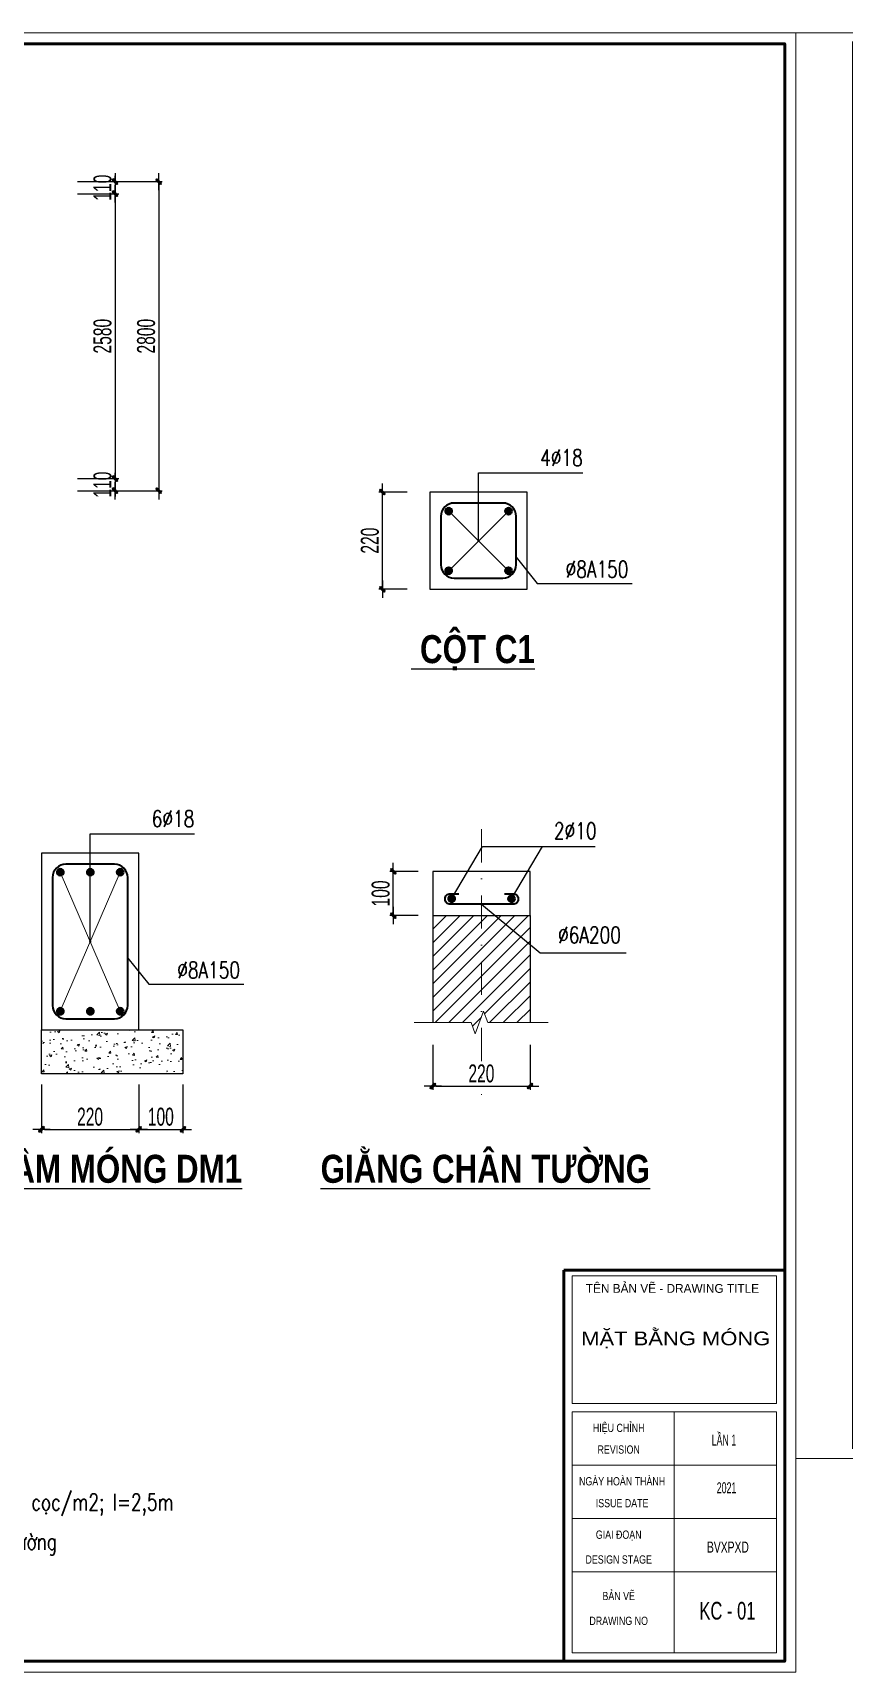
# Model space of a CAD drawing. Header units: millimetres. Extents: x 596422 to 1674380, y -367470 to 58862.
# Drawn here: x 991533 to 998884, y -54486 to -39636 of the extents above; entities that cross this region are included whole.
import ezdxf
from ezdxf.enums import TextEntityAlignment as Align

# ---------------------------------------------------------------- set-up
doc = ezdxf.new("R2010")
doc.units = ezdxf.units.MM
doc.header["$LTSCALE"] = 600
doc.header["$MEASUREMENT"] = 0
doc.linetypes.add('DASHDOT', pattern=[1, 0.5, -0.25, 0, -0.25])
doc.layers.get('0').update_dxf_attribs({"lineweight": 0})
doc.layers.get('Defpoints').update_dxf_attribs({"lineweight": 0})
for name, color, linetype, lineweight in [('EG Dim', 8, 'Continuous', 18), ('EG Text2', 7, 'Continuous', 18), ('ISO', 33, 'Continuous', 15), ('LC Dim', 8, 'Continuous', 18), ('LC Hatch', 252, 'Continuous', 9), ('LC Hatch @ 1', 252, 'Continuous', 9), ('LC Net dam2', 6, 'Continuous', 40), ('LC Net dam3', 1, 'Continuous', 60), ('LC Net thay', 7, 'Continuous', 25), ('LC Net truc', 79, 'DASHDOT', 13), ('LC Text1', 3, 'Continuous', 20), ('LC Text2', 7, 'Continuous', 25)]:
    doc.layers.add(name, color=color, linetype=linetype, lineweight=lineweight)
doc.layers.add('Khungten_LCDI', color=7, linetype='Continuous')
doc.layers.add('Kichthuoc', color=9, linetype='Continuous')
doc.styles.add('EG 1', font='VHAVANB.TTF')
doc.styles.add('HOATBIF', font='hoatbif.shx', dxfattribs={"width": 0.65})
doc.styles.add('Khungten', font='VHAVAN.TTF', dxfattribs={"width": 0.9, "height": 5000})
doc.styles.add('LC 3', font='vnsimli.shx', dxfattribs={"width": 0.75})
doc.styles.add('LC3', font='VHARIALB.TTF', dxfattribs={"width": 0.8})
doc.styles.add('Title', font='VHAVAN.TTF', dxfattribs={"width": 0.8})
doc.dimstyles.new('1-100', dxfattribs={"dimscale": 300, "dimtxt": 1.2, "dimasz": 0.25, "dimexe": 0.5, "dimexo": 0, "dimgap": 0.3, "dimtad": 1, "dimdec": 0, "dimzin": 0, "dimdsep": 46, "dimtxsty": 'HOATBIF', "dimblk1": 'DOT', "dimblk2": 'DOT', "dimsah": 1, "dimcen": -1, "dimdle": 1, "dimclrd": 256, "dimclre": 256, "dimclrt": 4, "dimadec": 3, "dimazin": 2, "dimtfac": 0.333333, "dimtdec": 0, "dimtix": 1, "dimtmove": 2, "dimatfit": 3, "dimldrblk": 'DOT', "dimfxl": 1, "dimtvp": 0.833333, "dimtolj": 1, "dimtzin": 0, "dimarcsym": 0})
doc.dimstyles.new('1-60', dxfattribs={"dimscale": 60, "dimtxt": 2.5, "dimasz": 0.35, "dimexe": 0.5, "dimexo": 0, "dimgap": 0.8, "dimtad": 1, "dimdec": 0, "dimzin": 0, "dimdsep": 46, "dimtxsty": 'HOATBIF', "dimblk1": 'DOT', "dimblk2": 'DOT', "dimsah": 1, "dimcen": -1, "dimdle": 1, "dimclrd": 256, "dimclre": 256, "dimclrt": 4, "dimadec": 3, "dimazin": 2, "dimtfac": 0.333333, "dimtdec": 0, "dimtix": 1, "dimtmove": 2, "dimatfit": 3, "dimldrblk": 'DOT', "dimfxl": 1, "dimtvp": 0.833333, "dimtolj": 1, "dimtzin": 0, "dimarcsym": 0})

# ---------------------------------------------------------------- blocks, each defined once
blk = doc.blocks.new('LCDI-new')
at = {"layer": 'Defpoints', "lineweight": 0}
blk.add_lwpolyline([(-1626044.71, 488105.01), (-1626044.71, 488402.01), (-1625624.71, 488402.01), (-1625624.71, 488105.01)], close=True, dxfattribs=at)
at = {"layer": 'Khungten_LCDI', "color": 5, "lineweight": 25}
blk.add_line((-1625626.71, 488107.01), (-1625626.71, 488400.01), dxfattribs=at)
at = {"layer": 'Khungten_LCDI', "color": 5, "lineweight": 60}
for p, q in [((-1625666.71, 488177.85), (-1625666.71, 488107.01)), ((-1625626.71, 488177.85), (-1625666.71, 488177.85))]:
    blk.add_line(p, q, dxfattribs=at)
at = {"layer": 'Khungten_LCDI', "color": 9, "lineweight": 15}
for p, q in [((-1625646.71, 488152.18), (-1625646.71, 488108.51)), ((-1625628.21, 488142.51), (-1625665.21, 488142.51)), ((-1625628.21, 488132.84), (-1625665.21, 488132.84)), ((-1625628.21, 488123.18), (-1625665.21, 488123.18))]:
    blk.add_line(p, q, dxfattribs=at)
at = {"layer": 'Khungten_LCDI', "color": 5, "lineweight": 60}
blk.add_lwpolyline([(-1626032.71, 488107.01), (-1626032.71, 488400.01), (-1625626.71, 488400.01), (-1625626.71, 488107.01)], close=True, dxfattribs=at)
at = {"layer": 'Khungten_LCDI', "color": 9, "lineweight": 15}
for points in [[(-1625665.21, 488153.68), (-1625628.21, 488153.68), (-1625628.21, 488176.84), (-1625665.21, 488176.84)], [(-1625665.21, 488108.51), (-1625628.21, 488108.51), (-1625628.21, 488152.18), (-1625665.21, 488152.18)]]:
    blk.add_lwpolyline(points, close=True, dxfattribs=at)
at = {"color": 7, "style": 'Khungten'}
blk.add_text('tªn b¶n vÏ - drawing title', height=1.6, dxfattribs=at).set_placement((-1625647.05, 488173.74), align=Align.CENTER)
at = {"color": 7}
for s, height, style, width, p in [('hiÖu chØnh', 1.5, 'Khungten', 0.8, (-1625656.79, 488148.52)), ('revision', 1.5, 'Khungten', 0.8, (-1625656.79, 488144.6)), ('ngµy hoµn thµnh', 1.5, 'Khungten', 0.8, (-1625656.17, 488138.85)), ('issue date', 1.5, 'Khungten', 0.8, (-1625656.17, 488134.89)), ('giai ®o¹n', 1.5, 'Khungten', 0.8, (-1625656.79, 488129.18)), ('BVxpxd', 2, 'Title', 0.7, (-1625637, 488126.67)), ('design stage', 1.5, 'Khungten', 0.8, (-1625656.79, 488124.68)), ('b¶n vÏ', 1.5, 'Khungten', 0.8, (-1625656.79, 488118.07)), ('drawing nO', 1.5, 'Khungten', 0.8, (-1625656.79, 488113.57))]:
    blk.add_text(s, height=height, dxfattribs=dict(at, style=style, width=width)).set_placement(p, align=Align.CENTER)
at = {"color": 2, "style": 'Title', "width": 1.824646}
for tag, p, p2 in [('TENBANVE1', (-1625663.58, 488164.65), (-1625629.32, 488164.65)), ('TENBANVE2', (-1625663.58, 488157.89), (-1625629.32, 488157.89))]:
    blk.add_attdef(tag, text='', height=2.5, dxfattribs=at).set_placement(p, p2, align=Align.FIT)
at = {"color": 7, "style": 'Khungten', "width": 0.8}
for tag, p in [('REVISION', (-1625637.72, 488146.05)), ('NGAYHT', (-1625637.25, 488137.42))]:
    blk.add_attdef(tag, text='', height=2, dxfattribs=at).set_placement(p, align=Align.CENTER)
at = {"color": 2, "style": 'Title', "width": 0.7}
blk.add_attdef('SOBANVE', text='', height=2.5, dxfattribs=at).set_placement((-1625637.09, 488114.55), align=Align.CENTER)
blk = doc.blocks.new('DOT')
at = {"layer": 'Kichthuoc'}
blk.add_line((-3, 0), (3, 0), dxfattribs=at)
at = {"layer": 'Kichthuoc', "color": 4}
blk.add_line((-1, -1), (1, 1), dxfattribs=at)
blk.add_lwpolyline([(0.5, 1), (-1, -0.5), (-0.5, -1), (1, 0.5)], close=True, dxfattribs=at)
blk = doc.blocks.new('*D794')
at = {"layer": 'Defpoints', "color": 0, "transparency": 16777216}
for p in [(991939, -41094), (991939, -43674), (992279, -43674)]:
    blk.add_point(p, dxfattribs=at)
at = {"layer": 'EG Dim', "lineweight": -2, "transparency": 16777216}
for p, q in [((991939, -41094), (992312, -41094)), ((992279, -41120), (992279, -43648)), ((991939, -43674), (992312, -43674))]:
    blk.add_line(p, q, dxfattribs=at)
at = {"layer": 'EG Dim', "lineweight": -2, "transparency": 16777216, "xscale": 26, "yscale": 26, "zscale": 26}
for p, rotation in [((992279, -41094), 90), ((992279, -43674), 270)]:
    blk.add_blockref('DOT', p, dxfattribs=dict(at, rotation=rotation))
at = {"layer": 'EG Dim', "color": 4, "transparency": 16777216, "insert": (992165, -42384), "char_height": 162.5, "attachment_point": 5, "rotation": 90, "style": 'HOATBIF'}
blk.add_mtext('\\A1;2580', dxfattribs=at)
blk = doc.blocks.new('_Dot')
at = {"color": 0, "linetype": 'ByBlock', "lineweight": -2}
blk.add_line((-0.5, 0), (-1, 0), dxfattribs=at)
at = {"color": 0, "linetype": 'ByBlock', "const_width": 0.5}
blk.add_lwpolyline([(-0.25, 0, 1), (0.25, 0, 1)], format="xyb", close=True, dxfattribs=at)
blk = doc.blocks.new('*D795')
at = {"layer": 'Defpoints', "color": 0, "transparency": 16777216}
for p in [(991939, -43674), (991939, -43784), (992279, -43784)]:
    blk.add_point(p, dxfattribs=at)
at = {"layer": 'EG Dim', "lineweight": -2, "transparency": 16777216}
for p, q in [((992279, -43648), (992279, -43622)), ((991939, -43674), (992312, -43674)), ((991939, -43784), (992312, -43784)), ((992279, -43674), (992279, -43784)), ((992279, -43810), (992279, -43836))]:
    blk.add_line(p, q, dxfattribs=at)
at = {"layer": 'EG Dim', "lineweight": -2, "transparency": 16777216, "xscale": 26, "yscale": 26, "zscale": 26}
for p, rotation in [((992279, -43674), 270), ((992279, -43784), 90)]:
    blk.add_blockref('DOT', p, dxfattribs=dict(at, rotation=rotation))
at = {"layer": 'EG Dim', "color": 4, "transparency": 16777216, "insert": (992165, -43729), "char_height": 162.5, "attachment_point": 5, "rotation": 90, "style": 'HOATBIF'}
blk.add_mtext('\\A1;110', dxfattribs=at)
blk = doc.blocks.new('*D796')
at = {"layer": 'Defpoints', "color": 0, "transparency": 16777216}
for p in [(991939, -40984), (991939, -41094), (992279, -41094)]:
    blk.add_point(p, dxfattribs=at)
at = {"layer": 'EG Dim', "lineweight": -2, "transparency": 16777216}
for p, q in [((991939, -40984), (992312, -40984)), ((992279, -40958), (992279, -40932)), ((992279, -40984), (992279, -41094)), ((991939, -41094), (992312, -41094)), ((992279, -41120), (992279, -41146))]:
    blk.add_line(p, q, dxfattribs=at)
at = {"layer": 'EG Dim', "lineweight": -2, "transparency": 16777216, "xscale": 26, "yscale": 26, "zscale": 26}
for p, rotation in [((992279, -40984), 270), ((992279, -41094), 90)]:
    blk.add_blockref('DOT', p, dxfattribs=dict(at, rotation=rotation))
at = {"layer": 'EG Dim', "color": 4, "transparency": 16777216, "insert": (992165, -41039), "char_height": 162.5, "attachment_point": 5, "rotation": 90, "style": 'HOATBIF'}
blk.add_mtext('\\A1;110', dxfattribs=at)
blk = doc.blocks.new('*D797')
at = {"layer": 'Defpoints', "color": 0, "transparency": 16777216}
for p in [(991939, -40984), (991939, -43784), (992674, -43784)]:
    blk.add_point(p, dxfattribs=at)
at = {"layer": 'EG Dim', "lineweight": -2, "transparency": 16777216}
for p, q in [((991939, -40984), (992706, -40984)), ((992674, -41010), (992674, -43758)), ((991939, -43784), (992706, -43784))]:
    blk.add_line(p, q, dxfattribs=at)
at = {"layer": 'EG Dim', "lineweight": -2, "transparency": 16777216, "xscale": 26, "yscale": 26, "zscale": 26}
for p, rotation in [((992674, -40984), 90), ((992674, -43784), 270)]:
    blk.add_blockref('DOT', p, dxfattribs=dict(at, rotation=rotation))
at = {"layer": 'EG Dim', "color": 4, "transparency": 16777216, "insert": (992560, -42384), "char_height": 162.5, "attachment_point": 5, "rotation": 90, "style": 'HOATBIF'}
blk.add_mtext('\\A1;2800', dxfattribs=at)
blk = doc.blocks.new('thep tron 2')
at = {"layer": 'LC Net dam3'}
for p, q in [((-0.41, 0.5), (0.41, 0.5)), ((0.29, 0.79), (-0.29, 0.21)), ((-0.29, 0.79), (0.29, 0.21)), ((0, 0.91), (0, 0.09))]:
    blk.add_line(p, q, dxfattribs=at)
blk.add_circle((0, 0.5), 0.408, dxfattribs=at)
blk = doc.blocks.new('*D805')
at = {"layer": 'Defpoints', "color": 0, "transparency": 16777216}
for p in [(994799, -47232), (995025, -47232), (995025, -47632)]:
    blk.add_point(p, dxfattribs=at)
at = {"layer": 'EG Dim', "lineweight": -2, "transparency": 16777216}
for p, q in [((995025, -47232), (994766, -47232)), ((994799, -47606), (994799, -47258)), ((995025, -47632), (994766, -47632))]:
    blk.add_line(p, q, dxfattribs=at)
at = {"layer": 'EG Dim', "lineweight": -2, "transparency": 16777216, "xscale": 26, "yscale": 26, "zscale": 26}
for p, rotation in [((994799, -47232), 90), ((994799, -47632), 270)]:
    blk.add_blockref('DOT', p, dxfattribs=dict(at, rotation=rotation))
at = {"layer": 'EG Dim', "color": 4, "transparency": 16777216, "insert": (994685, -47432), "char_height": 162.5, "attachment_point": 5, "rotation": 90, "style": 'HOATBIF'}
blk.add_mtext('\\A1;100', dxfattribs=at)
blk = doc.blocks.new('*D806')
at = {"layer": 'Defpoints', "color": 0, "transparency": 16777216}
for p in [(995157, -48804), (996038, -48804), (996038, -49177)]:
    blk.add_point(p, dxfattribs=at)
at = {"layer": 'EG Dim', "lineweight": -2, "transparency": 16777216}
for p, q in [((995157, -48804), (995157, -49210)), ((996038, -48804), (996038, -49210)), ((995183, -49177), (996012, -49177))]:
    blk.add_line(p, q, dxfattribs=at)
at = {"layer": 'EG Dim', "lineweight": -2, "transparency": 16777216, "xscale": 26, "yscale": 26, "zscale": 26, "rotation": 180}
blk.add_blockref('DOT', (995157, -49177), dxfattribs=at)
at = {"layer": 'EG Dim', "lineweight": -2, "transparency": 16777216, "xscale": 26, "yscale": 26, "zscale": 26}
blk.add_blockref('DOT', (996038, -49177), dxfattribs=at)
at = {"layer": 'EG Dim', "color": 4, "transparency": 16777216, "insert": (995597, -49063), "char_height": 162.5, "attachment_point": 5, "style": 'HOATBIF'}
blk.add_mtext('\\A1;220', dxfattribs=at)
blk = doc.blocks.new('*D808')
at = {"layer": 'Defpoints', "color": 0, "transparency": 16777216}
for p in [(991612, -49162), (992493, -49162), (992493, -49569)]:
    blk.add_point(p, dxfattribs=at)
at = {"layer": 'EG Dim', "lineweight": -2, "transparency": 16777216}
for p, q in [((991612, -49162), (991612, -49602)), ((992493, -49162), (992493, -49602)), ((991638, -49569), (992467, -49569))]:
    blk.add_line(p, q, dxfattribs=at)
at = {"layer": 'EG Dim', "lineweight": -2, "transparency": 16777216, "xscale": 26, "yscale": 26, "zscale": 26, "rotation": 180}
blk.add_blockref('DOT', (991612, -49569), dxfattribs=at)
at = {"layer": 'EG Dim', "lineweight": -2, "transparency": 16777216, "xscale": 26, "yscale": 26, "zscale": 26}
blk.add_blockref('DOT', (992493, -49569), dxfattribs=at)
at = {"layer": 'EG Dim', "color": 4, "transparency": 16777216, "insert": (992052, -49455), "char_height": 162.5, "attachment_point": 5, "style": 'HOATBIF'}
blk.add_mtext('\\A1;220', dxfattribs=at)
blk = doc.blocks.new('*D810')
at = {"layer": 'Defpoints', "color": 0, "transparency": 16777216}
for p in [(992493, -49162), (992893, -49162), (992893, -49569)]:
    blk.add_point(p, dxfattribs=at)
at = {"layer": 'EG Dim', "lineweight": -2, "transparency": 16777216}
for p, q in [((992493, -49162), (992493, -49602)), ((992893, -49162), (992893, -49602)), ((992519, -49569), (992867, -49569))]:
    blk.add_line(p, q, dxfattribs=at)
at = {"layer": 'EG Dim', "lineweight": -2, "transparency": 16777216, "xscale": 26, "yscale": 26, "zscale": 26, "rotation": 180}
blk.add_blockref('DOT', (992493, -49569), dxfattribs=at)
at = {"layer": 'EG Dim', "lineweight": -2, "transparency": 16777216, "xscale": 26, "yscale": 26, "zscale": 26}
blk.add_blockref('DOT', (992893, -49569), dxfattribs=at)
at = {"layer": 'EG Dim', "color": 4, "transparency": 16777216, "insert": (992693, -49455), "char_height": 162.5, "attachment_point": 5, "style": 'HOATBIF'}
blk.add_mtext('\\A1;100', dxfattribs=at)
blk = doc.blocks.new('TIEUDE1')
at = {"layer": 'EG Text2', "color": 7, "style": 'EG 1'}
blk.add_attdef('TIªU§Ò', text='', height=5, dxfattribs=at).set_placement((0, 0), align=Align.BOTTOM_CENTER)
blk.add_attdef('TL', text='', height=3, dxfattribs=at).set_placement((0, -2), align=Align.TOP_CENTER)
blk = doc.blocks.new('*D811')
at = {"layer": 'Defpoints', "color": 0, "transparency": 16777216}
for p in [(994700, -43796), (994926, -43796), (994926, -44676)]:
    blk.add_point(p, dxfattribs=at)
at = {"layer": 'EG Dim', "lineweight": -2, "transparency": 16777216}
for p, q in [((994926, -43796), (994668, -43796)), ((994700, -44650), (994700, -43822)), ((994926, -44676), (994668, -44676))]:
    blk.add_line(p, q, dxfattribs=at)
at = {"layer": 'EG Dim', "lineweight": -2, "transparency": 16777216, "xscale": 26, "yscale": 26, "zscale": 26}
for p, rotation in [((994700, -43796), 90), ((994700, -44676), 270)]:
    blk.add_blockref('DOT', p, dxfattribs=dict(at, rotation=rotation))
at = {"layer": 'EG Dim', "color": 4, "transparency": 16777216, "insert": (994587, -44236), "char_height": 162.5, "attachment_point": 5, "rotation": 90, "style": 'HOATBIF'}
blk.add_mtext('\\A1;220', dxfattribs=at)

msp = doc.modelspace()

# ---------------------------------------------------------------- hatches: boundary and pattern name
at = {"layer": 'LC Hatch'}
h = msp.add_hatch(dxfattribs=at)
h.set_pattern_fill('AR-CONC', color=256, scale=30, style=0)
h.set_pattern_definition([(50, (991832.27, -49066.33), (215.178, -18.826), [22.5, -247.5]), (355, (991832.27, -49066.33), (-41.625, 225.658), [18, -198]), (100.451, (991850.2, -49067.9), (173.553, 206.83), [19.122, -210.343]), (46.184, (991832.27, -49006.33), (320.17, -49.656), [33.75, -371.25]), (96.636, (991858.95, -49010.47), (280.4, 292.235), [28.68, -315.514]), (351.184, (991832.27, -49006.33), (280.4, 292.24), [27, -297]), (21, (991862.27, -49021.33), (179.072, -120.786), [22.5, -247.5]), (326, (991862.27, -49021.33), (72.995, 217.545), [18, -198]), (71.451, (991877.2, -49031.4), (252.067, 96.76), [19.122, -210.343]), (37.5, (991832.27, -49066.33), (3.648, 99.868), [0, -195.6, 0, -201, 0, -198.75]), (7.5, (991832.27, -49066.33), (78.921, 118.324), [0, -114.6, 0, -191.1, 0, -75.75]), (327.5, (991765.37, -49066.33), (160.147, -6.7665), [0, -75, 0, -234, 0, -310.5]), (317.5, (991735.37, -49066.33), (174.956, 30.031), [0, -97.5, 0, -155.4, 0, -220.5])])
h.paths.add_polyline_path([(992892.6, -49066.3), (992892.6, -48666.3), (991612.3, -48666.3), (991612.3, -49066.3)])
at = {"layer": 'LC Hatch @ 1'}
h = msp.add_hatch(dxfattribs=at)
h.set_pattern_fill('ANSI31', color=256, scale=700)
h.set_pattern_definition([(45, (161575.85, 2812.61), (-61.871843, 61.871843), [])])
h.paths.add_polyline_path([(995616.7, -48498.1), (995654.2, -48601.2), (996037.6, -48601.2), (996037.6, -47632), (995157.3, -47632), (995157.3, -48601.2), (995504.2, -48601.2), (995541.7, -48704.3)])

# ---------------------------------------------------------------- linework, layer by layer
at = {"layer": 'ISO', "linetype": 'Continuous'}
msp.add_lwpolyline([(994988, -48601.2), (995504.2, -48601.2), (995541.7, -48704.3), (995616.7, -48498.1), (995654.2, -48601.2), (996203.3, -48601.2)], dxfattribs=at)
at = {"layer": 'LC Dim'}
for p, q in [((995300.5, -43968.8), (995843.2, -44508.7)), ((995843.2, -43968.8), (995300.5, -44508.7)), ((991782.4, -47239.3), (992325, -48499.2)), ((992325, -47239.3), (991782.4, -48499.2))]:
    msp.add_line(p, q, dxfattribs=at)
at = {"layer": 'LC Net dam2'}
for points in [[(995350.4, -44575.8), (995790.8, -44575.8, 0.4142136), (995910.8, -44455.8), (995910.8, -44015.8, 0.4142136), (995790.8, -43895.8), (995350.4, -43895.8, 0.4142136), (995230.4, -44015.8), (995230.4, -44455.8, 0.4142136)], [(991832.3, -48566.3), (992272.6, -48566.3, 0.4142136), (992392.6, -48446.3), (992392.6, -47286.3, 0.4142136), (992272.6, -47166.3), (991832.3, -47166.3, 0.4142136), (991712.3, -47286.3), (991712.3, -48446.3, 0.4142136)]]:
    msp.add_lwpolyline(points, format="xyb", close=True, dxfattribs=at)
msp.add_lwpolyline([(995806.2, -47434.5), (995885.1, -47434.5, -0.4142136), (995929.9, -47479.3), (995929.9, -47484.3, -0.4142136), (995885.1, -47529.2), (995385.8, -47529.1), (995312.7, -47529.2, -0.4142136), (995267.8, -47484.3), (995267.8, -47479.3, -0.4142136), (995312.7, -47434.5), (995391.6, -47434.5)], format="xyb", dxfattribs=at)
at = {"layer": 'LC Net thay'}
for p, q in [((995130.4, -44236), (995130.4, -44675.8)), ((995157.3, -47632), (995157.3, -48601.2)), ((996037.6, -47632), (996037.6, -48601.2)), ((991612.3, -47866.5), (991612.3, -48666.3)), ((992012.3, -48666.3), (992892.6, -48666.3))]:
    msp.add_line(p, q, dxfattribs=at)
for points in [[(996010.8, -44675.8), (996010.8, -43795.8), (995130.4, -43795.8), (995130.4, -44675.8), (996010.8, -44675.8), (996010.8, -44069.3)], [(992492.6, -48666.3), (992492.6, -47066.3), (991612.3, -47066.3), (991612.3, -48666.3), (992492.6, -48666.3), (992492.6, -47339.8)]]:
    msp.add_lwpolyline(points, dxfattribs=at)
for points in [[(995157.3, -47632), (996037.6, -47632), (996037.6, -47231.9), (995157.3, -47231.9)], [(991612.3, -48666.3), (992892.6, -48666.3), (992892.6, -49066.3), (991612.3, -49066.3)]]:
    msp.add_lwpolyline(points, close=True, dxfattribs=at)
at = {"layer": 'LC Net truc'}
msp.add_line((995597.4, -46850.3), (995597.4, -49255.2), dxfattribs=at)

# ---------------------------------------------------------------- block references
at = {"layer": 'Kichthuoc'}
ref = msp.add_blockref('LCDI-new', (82279680.2, -24459736.4), dxfattribs=dict(at, xscale=50.00000000005321, yscale=50.00000000005321, zscale=50.00000000005321))
ref.add_attrib('TENBANVE', 'mÆt b»ng mãng', dxfattribs={"layer": '0', "color": 4, "height": 125, "style": 'Title', "width": 1.129349}).set_placement((996501, -51524.9), (998214.3, -51524.9), align=Align.FIT)
ref.add_attrib('SOBANVE', 'kc - 01', dxfattribs={"layer": '0', "color": 4, "height": 160, "style": 'Title', "width": 0.7}).set_placement((997825.7, -54009), align=Align.CENTER)
ref.add_attrib('TYLE', 'lÇn 1', dxfattribs={"layer": '0', "color": 4, "height": 100, "style": 'Khungten', "width": 0.6}).set_placement((997794.1, -52434.1), align=Align.CENTER)
ref.add_attrib('NGAYHT', '2021', dxfattribs={"layer": '0', "color": 4, "height": 100, "style": 'Khungten', "width": 0.6}).set_placement((997817.7, -52865.6), align=Align.CENTER)
ref = msp.add_blockref('LCDI-new', (71705376.9, -21277310.1), dxfattribs=dict(at, xscale=43.48400245783739, yscale=43.48400245783739, zscale=43.48400245783739))
ref.add_attrib('TENBANVE', 'CHI TIÕT BÓ PHèT', dxfattribs={"layer": '0', "color": 4, "height": 108.71, "style": 'Title', "width": 1.290423}).set_placement((1015017.6, -49975.5), (1016507.6, -49975.5), align=Align.FIT)
ref.add_attrib('SOBANVE', 'KC-02', dxfattribs={"layer": '0', "color": 4, "height": 139.15, "style": 'Title', "width": 0.7}).set_placement((1016169.6, -52135.9), align=Align.CENTER)
ref.add_attrib('TYLE', 'lÇn 1', dxfattribs={"layer": '0', "color": 4, "height": 86.97, "style": 'Khungten', "width": 0.6}).set_placement((1016142.2, -50766.2), align=Align.CENTER)
ref.add_attrib('NGAYHT', '2020', dxfattribs={"layer": '0', "color": 4, "height": 86.97, "style": 'Khungten', "width": 0.6}).set_placement((1016162.7, -51141.5), align=Align.CENTER)
at = {"layer": 'LC Net dam2'}
for p, xscale, yscale, zscale in [((995300.5, -44001.7), -65.76894616850768, 65.76894616844947, 65.76894616841341), ((995843.2, -44001.7), 65.76894616850768, 65.76894616850768, 65.76894616850768), ((995300.5, -44541.6), -65.76894616850768, 65.76894616844947, 65.76894616841341), ((995843.2, -44541.6), 65.76894616850768, 65.76894616850768, 65.76894616850768), ((991782.4, -47272.2), -65.76894616850768, 65.76894616844947, 65.76894616841341), ((992054.1, -47272.2), -65.76894616850768, 65.76894616844947, 65.76894616841341), ((992325, -47272.2), 65.76894616850768, 65.76894616850768, 65.76894616850768), ((995327.3, -47512.2), -65.76894616850768, 65.76894616844947, 65.76894616841341), ((995870, -47512.2), 65.76894616850768, 65.76894616850768, 65.76894616850768), ((991782.4, -48532.1), -65.76894616850768, 65.76894616844947, 65.76894616841341), ((992054.1, -48532.1), -65.76894616850768, 65.76894616844947, 65.76894616841341), ((992325, -48532.1), 65.76894616850768, 65.76894616850768, 65.76894616850768)]:
    msp.add_blockref('thep tron 2', p, dxfattribs=dict(at, xscale=xscale, yscale=yscale, zscale=zscale))
at = {"layer": 'LC Text2'}
ref = msp.add_blockref('TIEUDE1', (995521.5, -45422), dxfattribs=dict(at, xscale=51.57388316160844, yscale=51.57388316160844, zscale=51.57388316160844))
ref.add_attrib('TIªU§Ò', '%%u cét c1', dxfattribs={"color": 7, "height": 253.97, "style": 'LC3', "width": 0.8}).set_placement((995521.5, -45422), align=Align.BOTTOM_CENTER)
ref = msp.add_blockref('TIEUDE1', (992286.3, -50129.1), dxfattribs=dict(at, xscale=51.57388316160844, yscale=51.57388316160844, zscale=51.57388316160844))
ref.add_attrib('TIªU§Ò', '%%UdÇm mãng dm1', dxfattribs={"color": 7, "height": 253.971, "style": 'LC3', "width": 0.8}).set_placement((992286.3, -50129.1), align=Align.BOTTOM_CENTER)
ref = msp.add_blockref('TIEUDE1', (995632.6, -50129.1), dxfattribs=dict(at, xscale=51.57388316160844, yscale=51.57388316160844, zscale=51.57388316160844))
ref.add_attrib('TIªU§Ò', '%%Ugi»ng ch©n t\xadêng', dxfattribs={"color": 7, "height": 253.971, "style": 'LC3', "width": 0.8}).set_placement((995632.6, -50129.1), align=Align.BOTTOM_CENTER)

# ---------------------------------------------------------------- texts
at = {"layer": 'LC Text1', "color": 3, "style": 'LC 3', "width": 0.75}
for s, p in [('- nÒn ®Êt d\xadíi ®¸y mãng ®\xadîc gia c\xadêng cäc tre mËt ®é 25 cäc/m2; l=2,5m', (986631.7, -53019.9)), ('- tr\xadíc khi c¾t uèn thÐp kiÓm tra kÝch th\xadíc thùc tÕ hiÖn tr\xadêng', (986631.7, -53376.4))]:
    msp.add_text(s, height=150, dxfattribs=at).set_placement(p)
at = {"layer": 'LC Text2', "linetype": 'ByBlock', "style": 'LC 3', "width": 0.75}
for s, p in [('4%%C18', (996129.3, -43559.2)), ('%%C8A150', (996359.9, -44569.9)), ('6%%C18', (992611.2, -46829.7)), ('2%%C10', (996254.1, -46939.6)), ('%%C6A200', (996291.8, -47883)), ('%%C8A150', (992841.7, -48200.3))]:
    msp.add_text(s, height=150, dxfattribs=at).set_placement(p)

# ---------------------------------------------------------------- dimensions: what is measured, and where the dimension line sits
at = {"layer": 'EG Dim'}
for base, p1, p2, override, picture, middle in [((992279.1, -41093.6), (991939.3, -40983.6), (991939.3, -41093.6), {"dimscale": 65, "dimtxt": 2.5, "dimasz": 0.4, "dimgap": 0.5}, '*D796', (992165.4, -41038.6)), ((992673.8, -43783.7), (991939.3, -40983.6), (991939.3, -43783.7), {"dimscale": 65, "dimtxt": 2.5, "dimasz": 0.4, "dimgap": 0.5}, '*D797', (992560, -42383.6)), ((992279.1, -43673.6), (991939.3, -41093.6), (991939.3, -43673.6), {"dimscale": 65, "dimtxt": 2.5, "dimasz": 0.4, "dimgap": 0.5}, '*D794', (992165.4, -42383.6)), ((992279.1, -43783.7), (991939.3, -43673.6), (991939.3, -43783.7), {"dimscale": 65, "dimtxt": 2.5, "dimasz": 0.4, "dimgap": 0.5}, '*D795', (992165.4, -43728.7)), ((994700.3, -43795.8), (994926.3, -44675.8), (994926.3, -43795.8), {"dimscale": 65, "dimtxt": 2.5, "dimasz": 0.4, "dimgap": 0.5, "dimlfac": 0.25}, '*D811', (994586.6, -44235.8)), ((994798.7, -47231.9), (995024.7, -47632), (995024.7, -47231.9), {"dimscale": 65, "dimtxt": 2.5, "dimasz": 0.4, "dimgap": 0.5, "dimlfac": 0.25}, '*D805', (994684.9, -47431.9))]:
    dim = msp.add_linear_dim(base=base, p1=p1, p2=p2, angle=90, dimstyle='1-100', override=override, dxfattribs=at)
    dim.commit()
    dim.dimension.update_dxf_attribs({"geometry": picture, "text_midpoint": middle})
for base, p1, p2, picture, middle in [((996037.6, -49177.1), (995157.3, -48804.5), (996037.6, -48804.5), '*D806', (995597.4, -49063.4)), ((992492.6, -49569.1), (991612.3, -49161.6), (992492.6, -49161.6), '*D808', (992052.4, -49455.3)), ((992892.6, -49569.1), (992492.6, -49161.6), (992892.6, -49161.6), '*D810', (992692.6, -49455.3))]:
    dim = msp.add_linear_dim(base=base, p1=p1, p2=p2, dimstyle='1-100', override={"dimscale": 65, "dimtxt": 2.5, "dimasz": 0.4, "dimgap": 0.5, "dimlfac": 0.25}, dxfattribs=at)
    dim.commit()
    dim.dimension.update_dxf_attribs({"geometry": picture, "text_midpoint": middle})

# ---------------------------------------------------------------- leaders
at = {"layer": 'LC Dim'}
for points in [[(995571.9, -44238.8), (995571.9, -43620.5), (996516.8, -43620.5)], [(995910.8, -44387.1), (996103.2, -44623.7), (996963, -44623.7)], [(992053.7, -47869.3), (992053.7, -46891), (992998.6, -46891)], [(995327.3, -47479.3), (995606.4, -47006.1), (996254.3, -47006.1)], [(995870, -47479.3), (996149.1, -47006.1), (996626.7, -47006.1)], [(995597.2, -47529.2), (996130, -47968.5), (996909.8, -47968.5)], [(992392.6, -48017.6), (992585, -48254.2), (993444.8, -48254.2)]]:
    msp.add_leader(points, dimstyle='1-60', override={"dimlfac": 0.25}, dxfattribs=at)

doc.saveas('drawing.dxf')
